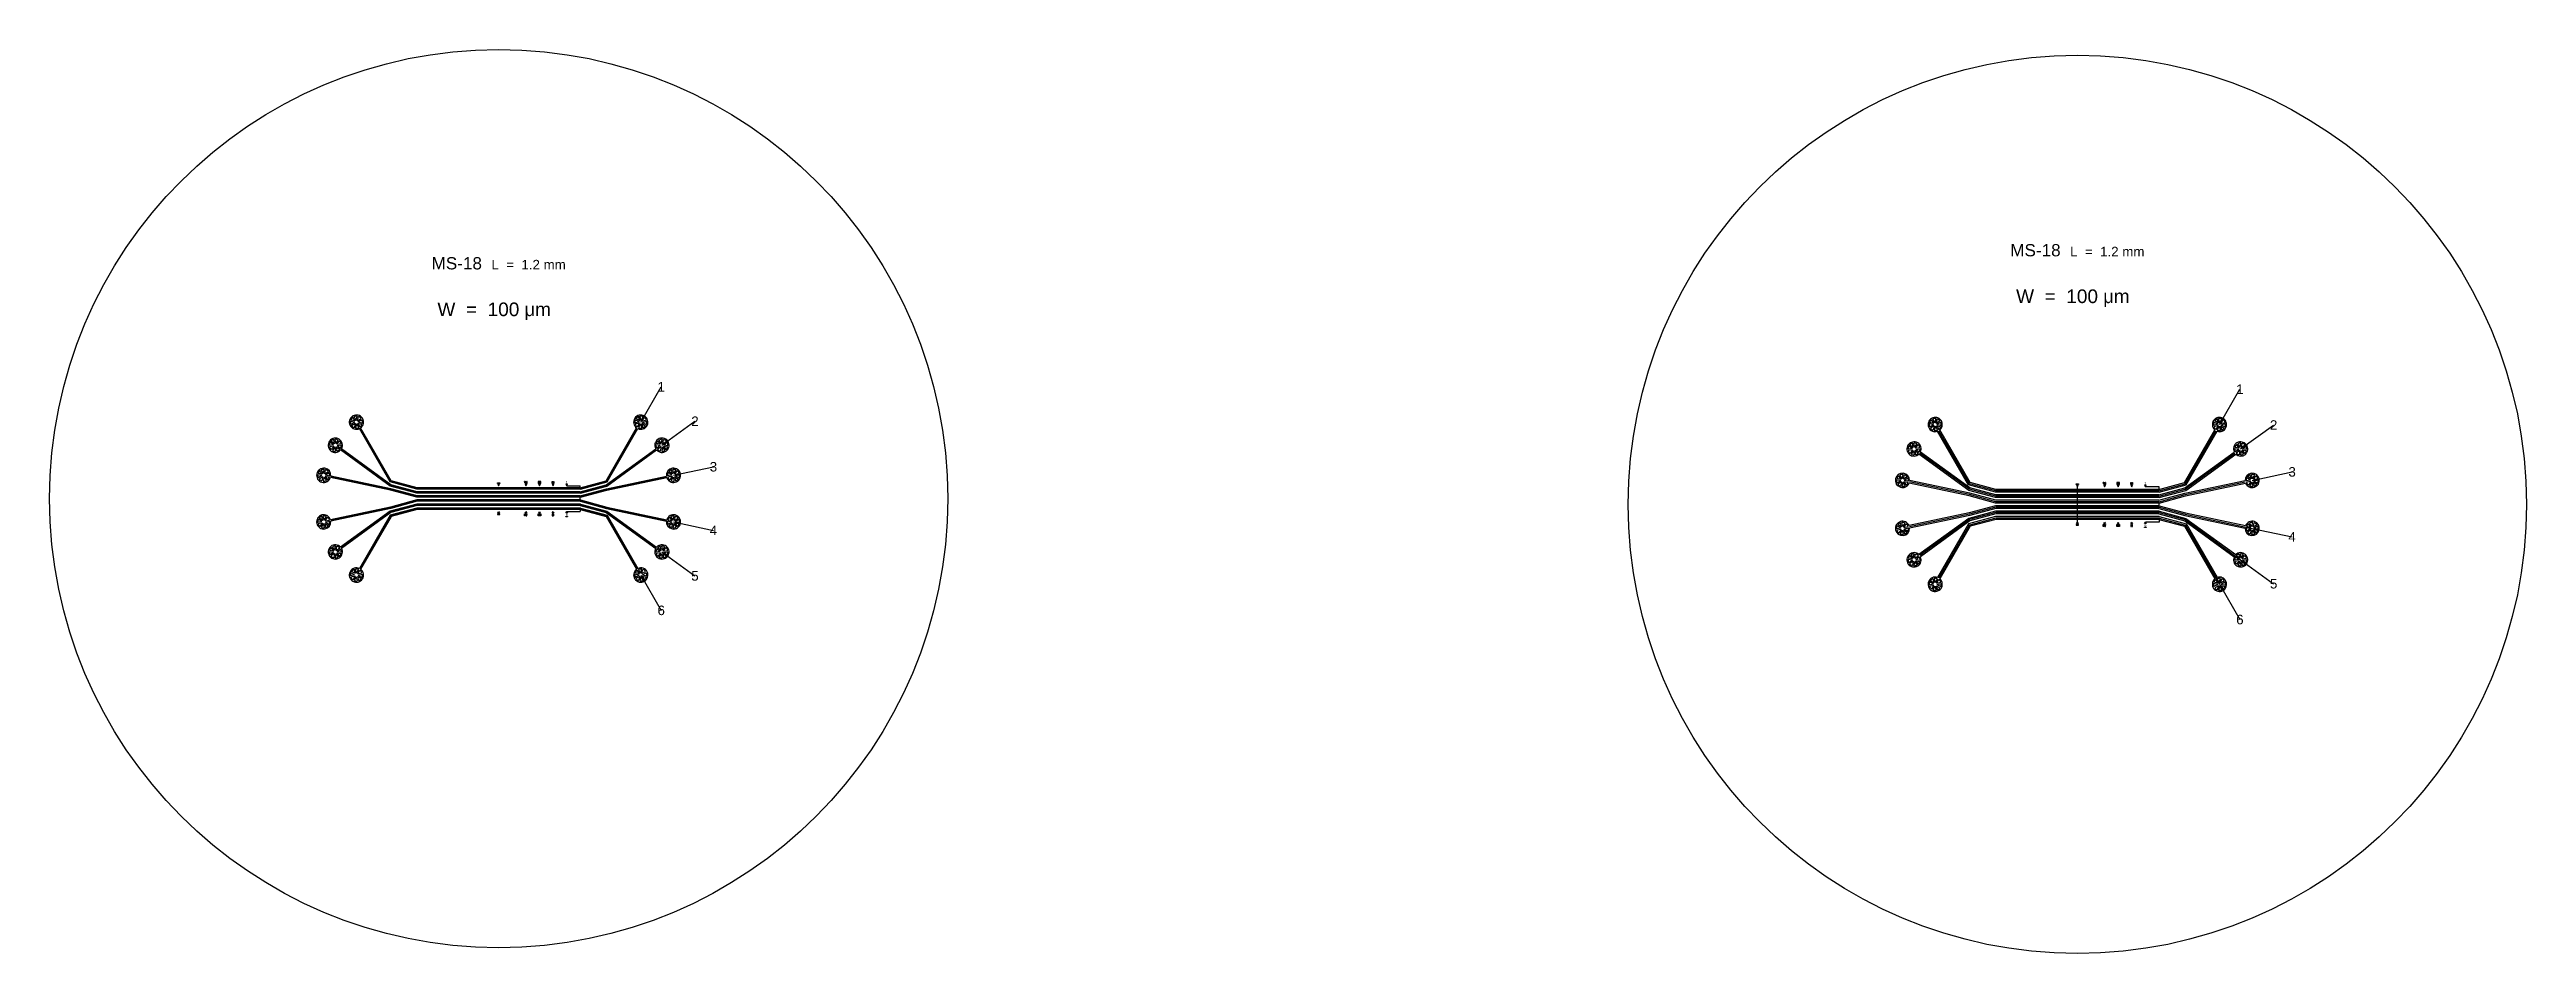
# Model space of a CAD drawing. Header units: millimetres. Extents: x 5871 to 187868, y 3649 to 70075.
import ezdxf

# ---------------------------------------------------------------- set-up
doc = ezdxf.new("R2010")
doc.units = ezdxf.units.MM
doc.layers.add('Clear', color=140, linetype='Continuous')
doc.layers.add('Opaque', color=10, linetype='Continuous')
doc.styles.get("Standard").update_dxf_attribs({"font": 'arial.ttf'})

msp = doc.modelspace()

# ---------------------------------------------------------------- linework, layer by layer
for p, q in [((49315, 42694), (50815, 45292)), ((165312, 42518), (166812, 45116)), ((30939, 38343), (28689, 42240)), ((46802, 38343), (49052, 42240)), ((50868, 40996), (53295, 42760)), ((146936, 38166), (144686, 42064)), ((162800, 38166), (165050, 42064)), ((166865, 40720), (169292, 42483)), ((30939, 38043), (27298, 40688)), ((46802, 38043), (50443, 40688)), ((146936, 37766), (143295, 40411)), ((162800, 37766), (166440, 40411)), ((30939, 37743), (26537, 38678)), ((32871, 37825), (30939, 38343)), ((44871, 37825), (46802, 38343)), ((46802, 37743), (51204, 38678)), ((51718, 38787), (54652, 39411)), ((146936, 37366), (142534, 38302)), ((162800, 37366), (167201, 38302)), ((167715, 38411), (170649, 39035)), ((30939, 36407), (26537, 35472)), ((32871, 37525), (30939, 38043)), ((32871, 37225), (30939, 37743)), ((32871, 36925), (30939, 36407)), ((32871, 36625), (30939, 36107)), ((44871, 37825), (32871, 37825)), ((44871, 37525), (32871, 37525)), ((44871, 37225), (32871, 37225)), ((44871, 36925), (32871, 36925)), ((44871, 36625), (32871, 36625)), ((43871, 38025), (44871, 38025)), ((44871, 37525), (46802, 38043)), ((44871, 37825), (44871, 38025)), ((44871, 37225), (46802, 37743)), ((44871, 36925), (44871, 37225)), ((44871, 36925), (46802, 36407)), ((44871, 36625), (46802, 36107)), ((46802, 36407), (51204, 35472)), ((148868, 37649), (146936, 38166)), ((148868, 37249), (146936, 37766)), ((148868, 36849), (146936, 37366)), ((148868, 36449), (146936, 35931)), ((160868, 37649), (148868, 37649)), ((160868, 37249), (148868, 37249)), ((160868, 36849), (148868, 36849)), ((160868, 36449), (148868, 36449)), ((154868, 35349), (154868, 37949)), ((160868, 37949), (159868, 37949)), ((160868, 37649), (162800, 38166)), ((160868, 37649), (160868, 37949)), ((160868, 37249), (162800, 37766)), ((160868, 36849), (162800, 37366)), ((160868, 36449), (160868, 36849)), ((160868, 36449), (162800, 35931)), ((30939, 36107), (27298, 33462)), ((30939, 35807), (28689, 31910)), ((32871, 36325), (30939, 35807)), ((44871, 36325), (32871, 36325)), ((43871, 36125), (44871, 36125)), ((44871, 36325), (46802, 35807)), ((44871, 36325), (44871, 36125)), ((46802, 36107), (50443, 33462)), ((46802, 35807), (49052, 31910)), ((51718, 35363), (54652, 34739)), ((146936, 35931), (142534, 34996)), ((146936, 35531), (143295, 32886)), ((146936, 35131), (144686, 31234)), ((148868, 36049), (146936, 35531)), ((148868, 35649), (146936, 35131)), ((160868, 36049), (148868, 36049)), ((160868, 35649), (148868, 35649)), ((160868, 35349), (159868, 35349)), ((160868, 36049), (162800, 35531)), ((160868, 35649), (162800, 35131)), ((160868, 35649), (160868, 35349)), ((162800, 35931), (167715, 34886)), ((162800, 35531), (166865, 32577)), ((162800, 35131), (165312, 30779)), ((167715, 34886), (170649, 34263)), ((50868, 33154), (53295, 31390)), ((49315, 31456), (50815, 28857)), ((166865, 32577), (169292, 30814)), ((165312, 30779), (166812, 28181))]:
    msp.add_line(p, q)
at = {"layer": 'Clear'}
for p, q in [((30899, 38300), (28638, 42217)), ((30965, 38386), (28724, 42267)), ((46769, 38386), (49010, 42267)), ((46835, 38300), (49097, 42217)), ((146870, 38081), (144595, 42022)), ((147002, 38252), (144768, 42122)), ((162734, 38252), (164968, 42122)), ((162866, 38081), (165141, 42022)), ((30910, 37997), (27260, 40649)), ((30954, 38089), (27319, 40730)), ((46781, 38089), (50416, 40730)), ((46824, 37997), (50474, 40649)), ((146892, 37675), (143229, 40336)), ((146980, 37858), (143346, 40498)), ((162756, 37858), (166389, 40498)), ((162843, 37675), (166507, 40336)), ((30920, 37694), (26518, 38630)), ((30944, 37791), (26539, 38728)), ((32857, 37775), (30899, 38300)), ((32871, 37875), (30965, 38386)), ((38781, 38191), (38781, 38241)), ((38781, 38241), (38961, 38241)), ((38961, 38241), (38961, 38191)), ((40812, 38341), (40771, 38341)), ((40811, 38191), (40771, 38341)), ((40831, 38271), (40812, 38341)), ((40849, 38341), (40831, 38271)), ((40849, 38341), (40891, 38341)), ((40891, 38341), (40851, 38191)), ((40931, 38341), (40931, 38191)), ((40971, 38341), (40931, 38341)), ((40971, 38191), (40971, 38341)), ((41811, 38341), (41771, 38341)), ((41771, 38341), (41771, 38191)), ((41811, 38191), (41811, 38341)), ((41851, 38341), (41851, 38191)), ((41891, 38341), (41851, 38341)), ((41891, 38191), (41891, 38341)), ((41931, 38341), (41931, 38191)), ((41971, 38341), (41931, 38341)), ((41971, 38191), (41971, 38341)), ((42811, 38191), (42811, 38341)), ((42811, 38341), (42851, 38341)), ((42851, 38341), (42851, 38191)), ((42891, 38191), (42891, 38341)), ((42891, 38341), (42931, 38341)), ((42931, 38341), (42931, 38191)), ((44864, 37875), (46769, 38386)), ((44877, 37775), (46835, 38300)), ((46791, 37791), (51196, 38728)), ((46814, 37694), (51217, 38630)), ((146959, 37464), (142546, 38402)), ((148881, 37749), (147002, 38252)), ((156809, 38265), (156768, 38265)), ((156808, 38115), (156768, 38265)), ((156828, 38195), (156809, 38265)), ((156846, 38265), (156828, 38195)), ((156846, 38265), (156888, 38265)), ((156888, 38265), (156848, 38115)), ((156928, 38265), (156928, 38115)), ((156968, 38265), (156928, 38265)), ((156968, 38115), (156968, 38265)), ((157808, 38265), (157768, 38265)), ((157768, 38265), (157768, 38115)), ((157808, 38115), (157808, 38265)), ((157848, 38265), (157848, 38115)), ((157888, 38265), (157848, 38265)), ((157888, 38115), (157888, 38265)), ((157928, 38265), (157928, 38115)), ((157968, 38265), (157928, 38265)), ((157968, 38115), (157968, 38265)), ((158808, 38115), (158808, 38265)), ((158808, 38265), (158848, 38265)), ((158848, 38265), (158848, 38115)), ((158888, 38115), (158888, 38265)), ((158888, 38265), (158928, 38265)), ((158928, 38265), (158928, 38115)), ((160855, 37749), (162734, 38252)), ((162776, 37464), (167190, 38402)), ((30920, 36456), (26518, 35520)), ((32857, 37475), (30910, 37997)), ((32857, 36675), (30910, 36153)), ((32857, 37175), (30920, 37694)), ((32857, 36975), (30920, 36456)), ((32871, 37275), (30944, 37791)), ((32871, 36875), (30944, 36359)), ((32871, 37575), (30954, 38089)), ((32871, 36575), (30954, 36061)), ((44877, 37775), (32857, 37775)), ((44877, 37475), (32857, 37475)), ((44877, 37175), (32857, 37175)), ((44877, 36975), (32857, 36975)), ((44877, 36675), (32857, 36675)), ((44864, 37875), (32871, 37875)), ((44864, 37575), (32871, 37575)), ((44864, 37275), (32871, 37275)), ((44864, 36875), (32871, 36875)), ((44864, 36575), (32871, 36575)), ((38961, 38191), (38781, 38191)), ((38931, 38129), (38811, 38129)), ((38811, 38129), (38871, 38025)), ((38871, 38025), (38931, 38129)), ((40851, 38191), (40811, 38191)), ((40931, 38129), (40811, 38129)), ((40811, 38129), (40871, 38025)), ((40871, 38025), (40931, 38129)), ((40931, 38191), (40971, 38191)), ((41771, 38191), (41811, 38191)), ((41931, 38129), (41811, 38129)), ((41811, 38129), (41871, 38025)), ((41891, 38191), (41851, 38191)), ((41871, 38025), (41931, 38129)), ((41931, 38191), (41971, 38191)), ((42851, 38191), (42811, 38191)), ((42931, 38129), (42811, 38129)), ((42811, 38129), (42871, 38025)), ((42871, 38025), (42931, 38129)), ((42931, 38191), (42891, 38191)), ((43931, 38129), (43811, 38129)), ((43811, 38129), (43871, 38025)), ((43871, 38025), (43931, 38129)), ((44864, 37575), (46781, 38089)), ((44864, 37275), (46791, 37791)), ((44864, 36875), (46791, 36359)), ((44864, 36575), (46781, 36061)), ((44877, 37475), (46824, 37997)), ((44877, 37175), (46814, 37694)), ((44877, 36975), (46814, 36456)), ((44877, 36675), (46824, 36153)), ((46814, 36456), (51217, 35520)), ((146913, 37269), (142504, 38206)), ((148855, 37549), (146870, 38081)), ((148855, 37149), (146892, 37675)), ((148855, 36749), (146913, 37269)), ((148855, 36549), (146913, 36028)), ((148881, 36949), (146959, 37464)), ((148881, 37349), (146980, 37858)), ((160881, 37549), (148855, 37549)), ((160881, 37149), (148855, 37149)), ((160881, 36749), (148855, 36749)), ((160881, 36549), (148855, 36549)), ((160855, 37749), (148881, 37749)), ((160855, 37349), (148881, 37349)), ((160855, 36949), (148881, 36949)), ((154778, 38115), (154778, 38165)), ((154778, 38165), (154958, 38165)), ((154958, 38115), (154778, 38115)), ((154928, 38053), (154808, 38053)), ((154808, 38053), (154868, 37949)), ((154868, 37949), (154928, 38053)), ((154958, 38165), (154958, 38115)), ((156848, 38115), (156808, 38115)), ((156928, 38053), (156808, 38053)), ((156808, 38053), (156868, 37949)), ((156868, 37949), (156928, 38053)), ((156928, 38115), (156968, 38115)), ((157768, 38115), (157808, 38115)), ((157928, 38053), (157808, 38053)), ((157808, 38053), (157868, 37949)), ((157888, 38115), (157848, 38115)), ((157868, 37949), (157928, 38053)), ((157928, 38115), (157968, 38115)), ((158848, 38115), (158808, 38115)), ((158928, 38053), (158808, 38053)), ((158808, 38053), (158868, 37949)), ((158868, 37949), (158928, 38053)), ((158928, 38115), (158888, 38115)), ((159928, 38053), (159808, 38053)), ((159808, 38053), (159868, 37949)), ((159868, 37949), (159928, 38053)), ((160855, 37349), (162756, 37858)), ((160855, 36949), (162776, 37464)), ((160881, 37549), (162866, 38081)), ((160881, 37149), (162843, 37675)), ((160881, 36749), (162823, 37269)), ((160881, 36549), (162823, 36028)), ((162823, 37269), (167232, 38206)), ((30944, 36359), (26539, 35422)), ((30910, 36153), (27260, 33501)), ((30954, 36061), (27319, 33420)), ((30899, 35850), (28638, 31933)), ((30965, 35764), (28724, 31883)), ((32857, 36375), (30899, 35850)), ((32871, 36275), (30965, 35764)), ((44877, 36375), (32857, 36375)), ((44864, 36275), (32871, 36275)), ((38781, 35959), (38781, 35909)), ((38961, 35959), (38781, 35959)), ((38781, 35909), (38961, 35909)), ((38811, 36021), (38871, 36125)), ((38931, 36021), (38811, 36021)), ((38871, 36125), (38931, 36021)), ((38961, 35909), (38961, 35959)), ((40771, 35809), (40771, 35959)), ((40771, 35959), (40811, 35959)), ((40811, 35809), (40771, 35809)), ((40811, 36021), (40871, 36125)), ((40931, 36021), (40811, 36021)), ((40811, 35959), (40811, 35809)), ((40892, 35959), (40851, 35959)), ((40851, 35959), (40891, 35809)), ((40871, 36125), (40931, 36021)), ((40891, 35809), (40931, 35809)), ((40892, 35959), (40911, 35889)), ((40911, 35889), (40929, 35959)), ((40929, 35959), (40971, 35959)), ((40931, 35809), (40971, 35959)), ((41771, 35809), (41771, 35959)), ((41771, 35959), (41811, 35959)), ((41811, 35809), (41771, 35809)), ((41811, 36021), (41871, 36125)), ((41931, 36021), (41811, 36021)), ((41811, 35959), (41811, 35809)), ((41851, 35809), (41851, 35959)), ((41891, 35959), (41851, 35959)), ((41891, 35809), (41851, 35809)), ((41871, 36125), (41931, 36021)), ((41891, 35959), (41891, 35809)), ((41931, 35809), (41931, 35959)), ((41931, 35959), (41971, 35959)), ((41971, 35809), (41931, 35809)), ((41971, 35959), (41971, 35809)), ((42811, 36021), (42871, 36125)), ((42931, 36021), (42811, 36021)), ((42811, 35959), (42811, 35809)), ((42851, 35959), (42811, 35959)), ((42811, 35809), (42851, 35809)), ((42851, 35809), (42851, 35959)), ((42871, 36125), (42931, 36021)), ((42891, 35959), (42891, 35809)), ((42931, 35959), (42891, 35959)), ((42891, 35809), (42931, 35809)), ((42931, 35809), (42931, 35959)), ((43811, 36021), (43871, 36125)), ((43931, 36021), (43811, 36021)), ((43811, 35759), (43931, 35759)), ((43811, 35739), (43811, 35759)), ((43931, 35739), (43811, 35739)), ((43871, 36125), (43931, 36021)), ((43931, 35759), (43931, 35739)), ((44864, 36275), (46769, 35764)), ((44877, 36375), (46835, 35850)), ((46769, 35764), (49010, 31883)), ((46781, 36061), (50416, 33420)), ((46791, 36359), (51196, 35422)), ((46824, 36153), (50474, 33501)), ((46835, 35850), (49097, 31933)), ((146913, 36028), (142504, 35091)), ((146959, 35834), (142546, 34896)), ((146892, 35623), (143229, 32961)), ((146980, 35439), (143346, 32800)), ((146870, 35217), (144595, 31276)), ((147002, 35045), (144768, 31176)), ((148855, 35749), (146870, 35217)), ((148855, 36149), (146892, 35623)), ((148881, 36349), (146959, 35834)), ((148881, 35949), (146980, 35439)), ((148881, 35549), (147002, 35045)), ((160881, 36149), (148855, 36149)), ((160881, 35749), (148855, 35749)), ((160855, 36349), (148881, 36349)), ((160855, 35949), (148881, 35949)), ((160855, 35549), (148881, 35549)), ((154778, 35183), (154778, 35133)), ((154958, 35183), (154778, 35183)), ((154778, 35133), (154958, 35133)), ((154808, 35245), (154868, 35349)), ((154928, 35245), (154808, 35245)), ((154868, 35349), (154928, 35245)), ((154958, 35133), (154958, 35183)), ((156768, 35033), (156768, 35183)), ((156768, 35183), (156808, 35183)), ((156808, 35033), (156768, 35033)), ((156808, 35245), (156868, 35349)), ((156928, 35245), (156808, 35245)), ((156808, 35183), (156808, 35033)), ((156889, 35183), (156848, 35183)), ((156848, 35183), (156888, 35033)), ((156868, 35349), (156928, 35245)), ((156888, 35033), (156928, 35033)), ((156889, 35183), (156908, 35113)), ((156908, 35113), (156926, 35183)), ((156926, 35183), (156968, 35183)), ((156928, 35033), (156968, 35183)), ((157768, 35033), (157768, 35183)), ((157768, 35183), (157808, 35183)), ((157808, 35033), (157768, 35033)), ((157808, 35245), (157868, 35349)), ((157928, 35245), (157808, 35245)), ((157808, 35183), (157808, 35033)), ((157848, 35033), (157848, 35183)), ((157888, 35183), (157848, 35183)), ((157888, 35033), (157848, 35033)), ((157868, 35349), (157928, 35245)), ((157888, 35183), (157888, 35033)), ((157928, 35033), (157928, 35183)), ((157928, 35183), (157968, 35183)), ((157968, 35033), (157928, 35033)), ((157968, 35183), (157968, 35033)), ((158808, 35245), (158868, 35349)), ((158928, 35245), (158808, 35245)), ((158808, 35183), (158808, 35033)), ((158848, 35183), (158808, 35183)), ((158808, 35033), (158848, 35033)), ((158848, 35033), (158848, 35183)), ((158868, 35349), (158928, 35245)), ((158888, 35183), (158888, 35033)), ((158928, 35183), (158888, 35183)), ((158888, 35033), (158928, 35033)), ((158928, 35033), (158928, 35183)), ((159808, 35245), (159868, 35349)), ((159928, 35245), (159808, 35245)), ((159808, 34983), (159928, 34983)), ((159808, 34963), (159808, 34983)), ((159928, 34963), (159808, 34963)), ((159868, 35349), (159928, 35245)), ((159928, 34983), (159928, 34963)), ((160855, 36349), (162776, 35834)), ((160855, 35949), (162756, 35439)), ((160855, 35549), (162734, 35045)), ((160881, 36149), (162843, 35623)), ((160881, 35749), (162866, 35217)), ((162734, 35045), (164968, 31176)), ((162756, 35439), (166389, 32800)), ((162776, 35834), (167190, 34896)), ((162823, 36028), (167232, 35091)), ((162843, 35623), (166507, 32961)), ((162866, 35217), (165141, 31276))]:
    msp.add_line(p, q, dxfattribs=at)
for centre, start, end in [((28420, 42694), 305.46502, 294.53498), ((49315, 42694), 245.46502, 234.53498), ((144423, 42518), 310.98058, 289.01942), ((165312, 42518), 250.98058, 229.01942), ((26867, 40996), 329.46502, 318.53498), ((50868, 40996), 221.46502, 210.53498), ((142871, 40720), 334.98058, 313.01942), ((166865, 40720), 226.98058, 205.01942), ((26017, 38787), 353.46502, 342.53498), ((51718, 38787), 197.46502, 186.53498), ((142021, 38411), 358.98058, 337.01942), ((167715, 38411), 202.98058, 181.01942), ((26017, 35363), 17.46502, 6.53498), ((51718, 35363), 173.46502, 162.53498), ((142021, 34886), 22.98058, 1.01942), ((167715, 34886), 178.98058, 157.01942), ((26867, 33154), 41.46502, 30.53498), ((50868, 33154), 149.46502, 138.53498), ((142871, 32577), 46.98058, 25.01942), ((166865, 32577), 154.98058, 133.01942), ((28420, 31456), 65.46502, 54.53498), ((49315, 31456), 125.46502, 114.53498), ((144423, 30779), 70.98058, 49.01942), ((165312, 30779), 130.98058, 109.01942)]:
    msp.add_arc(centre, 525, start, end, dxfattribs=at)
at = {"layer": 'Opaque'}
for p, q in [((28290, 42677), (27985, 42759)), ((28316, 42774), (28011, 42856)), ((28290, 42677), (28017, 42519)), ((28340, 42591), (28067, 42433)), ((28316, 42774), (28158, 43047)), ((28403, 42824), (28245, 43097)), ((28340, 42591), (28258, 42286)), ((28437, 42565), (28355, 42260)), ((28403, 42824), (28484, 43129)), ((28437, 42565), (28595, 42292)), ((28499, 42798), (28581, 43103)), ((28499, 42798), (28773, 42956)), ((28523, 42615), (28828, 42533)), ((28523, 42615), (28681, 42341)), ((28549, 42711), (28823, 42869)), ((28549, 42711), (28854, 42630)), ((49186, 42711), (48880, 42630)), ((49211, 42615), (48906, 42533)), ((49186, 42711), (48912, 42869)), ((49236, 42798), (48962, 42956)), ((49211, 42615), (49053, 42341)), ((49298, 42565), (49140, 42292)), ((49236, 42798), (49154, 43103)), ((49332, 42824), (49250, 43129)), ((49298, 42565), (49380, 42260)), ((49332, 42824), (49490, 43097)), ((49394, 42591), (49476, 42286)), ((49394, 42591), (49668, 42433)), ((49418, 42774), (49576, 43047)), ((49418, 42774), (49724, 42856)), ((49444, 42677), (49749, 42759)), ((49444, 42677), (49718, 42519)), ((144294, 42501), (143989, 42583)), ((144320, 42598), (144015, 42679)), ((144294, 42501), (144021, 42343)), ((144344, 42415), (144070, 42257)), ((144320, 42598), (144162, 42871)), ((144406, 42647), (144248, 42921)), ((144344, 42415), (144262, 42110)), ((144440, 42389), (144359, 42084)), ((144406, 42647), (144488, 42953)), ((144440, 42389), (144598, 42115)), ((144503, 42622), (144585, 42927)), ((144503, 42622), (144776, 42780)), ((144527, 42439), (144832, 42357)), ((144527, 42439), (144685, 42165)), ((144553, 42535), (144826, 42693)), ((144553, 42535), (144858, 42453)), ((165183, 42535), (164878, 42453)), ((165209, 42439), (164904, 42357)), ((165183, 42535), (164909, 42693)), ((165233, 42622), (164959, 42780)), ((165209, 42439), (165051, 42165)), ((165295, 42389), (165137, 42115)), ((165233, 42622), (165151, 42927)), ((165329, 42647), (165247, 42953)), ((165295, 42389), (165377, 42084)), ((165329, 42647), (165487, 42921)), ((165392, 42415), (165473, 42110)), ((165392, 42415), (165665, 42257)), ((165416, 42598), (165574, 42871)), ((165416, 42598), (165721, 42679)), ((165441, 42501), (165747, 42583)), ((165441, 42501), (165715, 42343)), ((26740, 41027), (26428, 40977)), ((26756, 40928), (26444, 40879)), ((26740, 41027), (26484, 41212)), ((26799, 41107), (26543, 41293)), ((26756, 40928), (26570, 40673)), ((26836, 40869), (26651, 40614)), ((26799, 41107), (26749, 41419)), ((26836, 40869), (26886, 40557)), ((26897, 41123), (26848, 41435)), ((26897, 41123), (27083, 41379)), ((26935, 40885), (26984, 40573)), ((26935, 40885), (27191, 40699)), ((26978, 41064), (27164, 41320)), ((26978, 41064), (27290, 41114)), ((26994, 40966), (27306, 41015)), ((26994, 40966), (27249, 40780)), ((50741, 40966), (50429, 41015)), ((50757, 41064), (50445, 41114)), ((50741, 40966), (50485, 40780)), ((50800, 40885), (50544, 40699)), ((50757, 41064), (50571, 41320)), ((50837, 41123), (50652, 41379)), ((50800, 40885), (50750, 40573)), ((50837, 41123), (50887, 41435)), ((50898, 40869), (50849, 40557)), ((50898, 40869), (51084, 40614)), ((50936, 41107), (50985, 41419)), ((50936, 41107), (51191, 41293)), ((50979, 40928), (51291, 40879)), ((50979, 40928), (51165, 40673)), ((50995, 41027), (51250, 41212)), ((50995, 41027), (51307, 40977)), ((142744, 40750), (142432, 40701)), ((142759, 40652), (142447, 40602)), ((142744, 40750), (142488, 40936)), ((142803, 40831), (142547, 41017)), ((142759, 40652), (142574, 40396)), ((142840, 40593), (142655, 40338)), ((142803, 40831), (142753, 41143)), ((142840, 40593), (142890, 40281)), ((142901, 40847), (142852, 41159)), ((142901, 40847), (143087, 41102)), ((142939, 40609), (142988, 40297)), ((142939, 40609), (143194, 40423)), ((142982, 40788), (143168, 41044)), ((142982, 40788), (143294, 40838)), ((142997, 40690), (143309, 40739)), ((142997, 40690), (143253, 40504)), ((166738, 40690), (166426, 40739)), ((166754, 40788), (166442, 40838)), ((166738, 40690), (166483, 40504)), ((166797, 40609), (166541, 40423)), ((166754, 40788), (166568, 41044)), ((166835, 40847), (166649, 41102)), ((166797, 40609), (166747, 40297)), ((166835, 40847), (166884, 41159)), ((166895, 40593), (166846, 40281)), ((166895, 40593), (167081, 40338)), ((166933, 40831), (166983, 41143)), ((166933, 40831), (167189, 41017)), ((166976, 40652), (167288, 40602)), ((166976, 40652), (167162, 40396)), ((166992, 40750), (167247, 40936)), ((166992, 40750), (167304, 40701)), ((25889, 38764), (25580, 38829)), ((25909, 38861), (25600, 38927)), ((25889, 38764), (25624, 38592)), ((25943, 38680), (25678, 38508)), ((25909, 38861), (25737, 39126)), ((25993, 38916), (25821, 39181)), ((25943, 38680), (25877, 38371)), ((26041, 38659), (25975, 38350)), ((25993, 38916), (26059, 39225)), ((26041, 38659), (26213, 38394)), ((26091, 38895), (26156, 39204)), ((26091, 38895), (26356, 39067)), ((26124, 38714), (26296, 38449)), ((26124, 38714), (26433, 38648)), ((26145, 38811), (26410, 38983)), ((26145, 38811), (26454, 38745)), ((51589, 38811), (51280, 38745)), ((51610, 38714), (51301, 38648)), ((51589, 38811), (51324, 38983)), ((51644, 38895), (51379, 39067)), ((51610, 38714), (51438, 38449)), ((51694, 38659), (51522, 38394)), ((51644, 38895), (51578, 39204)), ((51741, 38916), (51676, 39225)), ((51694, 38659), (51760, 38350)), ((51741, 38916), (51913, 39181)), ((51791, 38680), (52056, 38508)), ((51791, 38680), (51857, 38371)), ((51825, 38861), (51997, 39126)), ((51825, 38861), (52134, 38927)), ((51846, 38764), (52155, 38829)), ((51846, 38764), (52111, 38592)), ((141893, 38387), (141584, 38453)), ((141913, 38485), (141604, 38551)), ((141893, 38387), (141628, 38215)), ((141947, 38304), (141682, 38132)), ((141913, 38485), (141741, 38750)), ((141997, 38539), (141825, 38804)), ((141947, 38304), (141881, 37995)), ((142045, 38283), (141979, 37974)), ((141997, 38539), (142063, 38848)), ((142045, 38283), (142217, 38018)), ((142095, 38519), (142160, 38828)), ((142095, 38519), (142360, 38691)), ((142128, 38337), (142300, 38072)), ((142128, 38337), (142437, 38272)), ((142149, 38435), (142414, 38607)), ((142149, 38435), (142458, 38369)), ((167587, 38435), (167278, 38369)), ((167607, 38337), (167298, 38272)), ((167587, 38435), (167322, 38607)), ((167641, 38519), (167376, 38691)), ((167607, 38337), (167435, 38072)), ((167691, 38283), (167519, 38018)), ((167641, 38519), (167575, 38828)), ((167739, 38539), (167673, 38848)), ((167691, 38283), (167757, 37974)), ((167739, 38539), (167911, 38804)), ((167789, 38304), (168054, 38132)), ((167789, 38304), (167854, 37995)), ((167822, 38485), (167994, 38750)), ((167822, 38485), (168131, 38551)), ((167843, 38387), (168152, 38453)), ((167843, 38387), (168108, 38215)), ((25889, 35386), (25580, 35321)), ((25909, 35289), (25600, 35223)), ((25889, 35386), (25624, 35558)), ((25943, 35470), (25678, 35642)), ((25909, 35289), (25737, 35024)), ((25993, 35234), (25821, 34969)), ((25943, 35470), (25877, 35779)), ((26041, 35491), (25975, 35800)), ((25993, 35234), (26059, 34925)), ((26041, 35491), (26213, 35756)), ((26091, 35255), (26356, 35083)), ((26091, 35255), (26156, 34946)), ((26124, 35436), (26296, 35701)), ((26124, 35436), (26433, 35502)), ((26145, 35339), (26454, 35405)), ((26145, 35339), (26410, 35167)), ((51589, 35339), (51280, 35405)), ((51610, 35436), (51301, 35502)), ((51589, 35339), (51324, 35167)), ((51644, 35255), (51379, 35083)), ((51610, 35436), (51438, 35701)), ((51694, 35491), (51522, 35756)), ((51644, 35255), (51578, 34946)), ((51741, 35234), (51676, 34925)), ((51694, 35491), (51760, 35800)), ((51741, 35234), (51913, 34969)), ((51791, 35470), (51857, 35779)), ((51791, 35470), (52056, 35642)), ((51825, 35289), (51997, 35024)), ((51825, 35289), (52134, 35223)), ((51846, 35386), (52111, 35558)), ((51846, 35386), (52155, 35321)), ((141893, 34910), (141584, 34844)), ((141913, 34812), (141604, 34747)), ((141893, 34910), (141628, 35082)), ((141947, 34994), (141682, 35166)), ((141913, 34812), (141741, 34548)), ((141997, 34758), (141825, 34493)), ((141947, 34994), (141881, 35303)), ((142045, 35015), (141979, 35324)), ((141997, 34758), (142063, 34449)), ((142045, 35015), (142217, 35280)), ((142095, 34779), (142360, 34607)), ((142095, 34779), (142160, 34470)), ((142128, 34960), (142300, 35225)), ((142128, 34960), (142437, 35026)), ((142149, 34863), (142458, 34928)), ((142149, 34863), (142414, 34691)), ((167587, 34863), (167278, 34928)), ((167607, 34960), (167298, 35026)), ((167587, 34863), (167322, 34691)), ((167641, 34779), (167376, 34607)), ((167607, 34960), (167435, 35225)), ((167691, 35015), (167519, 35280)), ((167641, 34779), (167575, 34470)), ((167739, 34758), (167673, 34449)), ((167691, 35015), (167757, 35324)), ((167739, 34758), (167911, 34493)), ((167789, 34994), (167854, 35303)), ((167789, 34994), (168054, 35166)), ((167822, 34812), (167994, 34548)), ((167822, 34812), (168131, 34747)), ((167843, 34910), (168108, 35082)), ((167843, 34910), (168152, 34844)), ((26740, 33123), (26428, 33173)), ((26756, 33222), (26444, 33271)), ((26740, 33123), (26484, 32938)), ((26799, 33043), (26543, 32857)), ((26756, 33222), (26570, 33477)), ((26836, 33281), (26651, 33536)), ((26799, 33043), (26749, 32730)), ((26836, 33281), (26886, 33593)), ((26897, 33027), (26848, 32715)), ((26897, 33027), (27083, 32771)), ((26935, 33265), (26984, 33577)), ((26935, 33265), (27191, 33451)), ((26978, 33086), (27290, 33036)), ((26978, 33086), (27164, 32830)), ((26994, 33184), (27249, 33370)), ((26994, 33184), (27306, 33135)), ((50741, 33184), (50429, 33135)), ((50757, 33086), (50445, 33036)), ((50741, 33184), (50485, 33370)), ((50800, 33265), (50544, 33451)), ((50757, 33086), (50571, 32830)), ((50837, 33027), (50652, 32771)), ((50800, 33265), (50750, 33577)), ((50837, 33027), (50887, 32715)), ((50898, 33281), (50849, 33593)), ((50898, 33281), (51084, 33536)), ((50936, 33043), (50985, 32730)), ((50936, 33043), (51191, 32857)), ((50979, 33222), (51165, 33477)), ((50979, 33222), (51291, 33271)), ((50995, 33123), (51307, 33173)), ((50995, 33123), (51250, 32938)), ((142759, 32646), (142574, 32901)), ((142840, 32704), (142655, 32960)), ((142840, 32704), (142890, 33016)), ((142939, 32689), (142988, 33001)), ((142939, 32689), (143194, 32874)), ((142997, 32608), (143253, 32794)), ((166738, 32608), (166483, 32794)), ((166797, 32689), (166541, 32874)), ((166797, 32689), (166747, 33001)), ((166895, 32704), (166846, 33016)), ((166895, 32704), (167081, 32960)), ((166976, 32646), (167162, 32901)), ((28290, 31473), (27985, 31391)), ((28316, 31376), (28011, 31294)), ((28290, 31473), (28017, 31631)), ((28340, 31559), (28067, 31717)), ((28316, 31376), (28158, 31103)), ((28403, 31326), (28245, 31053)), ((28340, 31559), (28258, 31864)), ((28437, 31585), (28355, 31890)), ((28403, 31326), (28484, 31021)), ((28437, 31585), (28595, 31858)), ((28499, 31352), (28581, 31047)), ((28499, 31352), (28773, 31194)), ((28523, 31535), (28681, 31809)), ((28523, 31535), (28828, 31617)), ((28549, 31439), (28854, 31520)), ((28549, 31439), (28823, 31281)), ((49186, 31439), (48880, 31520)), ((49211, 31535), (48906, 31617)), ((49186, 31439), (48912, 31281)), ((49236, 31352), (48962, 31194)), ((49211, 31535), (49053, 31809)), ((49298, 31585), (49140, 31858)), ((49236, 31352), (49154, 31047)), ((49332, 31326), (49250, 31021)), ((49298, 31585), (49380, 31890)), ((49332, 31326), (49490, 31053)), ((49394, 31559), (49476, 31864)), ((49394, 31559), (49668, 31717)), ((49418, 31376), (49724, 31294)), ((49418, 31376), (49576, 31103)), ((49444, 31473), (49718, 31631)), ((49444, 31473), (49749, 31391)), ((142744, 32547), (142432, 32596)), ((142759, 32646), (142447, 32695)), ((142744, 32547), (142488, 32361)), ((142803, 32466), (142547, 32281)), ((142803, 32466), (142753, 32154)), ((142901, 32451), (142852, 32139)), ((142901, 32451), (143087, 32195)), ((142982, 32509), (143294, 32460)), ((142982, 32509), (143168, 32254)), ((142997, 32608), (143309, 32559)), ((144294, 30796), (144021, 30954)), ((144344, 30883), (144070, 31041)), ((144344, 30883), (144262, 31188)), ((144440, 30909), (144359, 31214)), ((144440, 30909), (144598, 31182)), ((144527, 30859), (144685, 31132)), ((144527, 30859), (144832, 30941)), ((165209, 30859), (164904, 30941)), ((165209, 30859), (165051, 31132)), ((165295, 30909), (165137, 31182)), ((165295, 30909), (165377, 31214)), ((165392, 30883), (165473, 31188)), ((165392, 30883), (165665, 31041)), ((165441, 30796), (165715, 30954)), ((166738, 32608), (166426, 32559)), ((166754, 32509), (166442, 32460)), ((166754, 32509), (166568, 32254)), ((166835, 32451), (166649, 32195)), ((166835, 32451), (166884, 32139)), ((166933, 32466), (166983, 32154)), ((166933, 32466), (167189, 32281)), ((166976, 32646), (167288, 32695)), ((166992, 32547), (167304, 32596)), ((166992, 32547), (167247, 32361)), ((144294, 30796), (143989, 30715)), ((144320, 30700), (144015, 30618)), ((144320, 30700), (144162, 30426)), ((144406, 30650), (144248, 30376)), ((144406, 30650), (144488, 30345)), ((144503, 30676), (144585, 30371)), ((144503, 30676), (144776, 30518)), ((144553, 30762), (144858, 30844)), ((144553, 30762), (144826, 30604)), ((165183, 30762), (164878, 30844)), ((165183, 30762), (164909, 30604)), ((165233, 30676), (164959, 30518)), ((165233, 30676), (165151, 30371)), ((165329, 30650), (165247, 30345)), ((165329, 30650), (165487, 30376)), ((165416, 30700), (165721, 30618)), ((165416, 30700), (165574, 30426)), ((165441, 30796), (165747, 30715))]:
    msp.add_line(p, q, dxfattribs=at)
for centre in [(38871, 37075), (154868, 36649)]:
    msp.add_circle(centre, 33000, dxfattribs=at)
for centre, start, end in [((28420, 42694), 171.52417, 203.47583), ((28420, 42694), 126.52417, 158.47583), ((28420, 42694), 216.52417, 248.47583), ((28420, 42694), 81.52417, 113.47583), ((28420, 42694), 261.52417, 293.47583), ((28420, 42694), 36.52417, 68.47583), ((28420, 42694), 306.52417, 338.47583), ((28420, 42694), 351.52417, 23.47583), ((49315, 42694), 156.52417, 188.47583), ((49315, 42694), 201.52417, 233.47583), ((49315, 42694), 111.52417, 143.47583), ((49315, 42694), 246.52417, 278.47583), ((49315, 42694), 66.52417, 98.47583), ((49315, 42694), 291.52417, 323.47583), ((49315, 42694), 21.52417, 53.47583), ((49315, 42694), 336.52417, 8.47583), ((144423, 42518), 171.52417, 203.47583), ((144423, 42518), 126.52417, 158.47583), ((144423, 42518), 216.52417, 248.47583), ((144423, 42518), 81.52417, 113.47583), ((144423, 42518), 261.52417, 293.47583), ((144423, 42518), 36.52417, 68.47583), ((144423, 42518), 306.52417, 338.47583), ((144423, 42518), 351.52417, 23.47583), ((165312, 42518), 156.52417, 188.47583), ((165312, 42518), 201.52417, 233.47583), ((165312, 42518), 111.52417, 143.47583), ((165312, 42518), 246.52417, 278.47583), ((165312, 42518), 66.52417, 98.47583), ((165312, 42518), 291.52417, 323.47583), ((165312, 42518), 21.52417, 53.47583), ((165312, 42518), 336.52417, 8.47583), ((26867, 40996), 150.52417, 182.47583), ((26867, 40996), 195.52417, 227.47583), ((26867, 40996), 105.52417, 137.47583), ((26867, 40996), 240.52417, 272.47583), ((26867, 40996), 60.52417, 92.47583), ((26867, 40996), 285.52417, 317.47583), ((26867, 40996), 15.52417, 47.47583), ((26867, 40996), 330.52417, 2.47583), ((50868, 40996), 177.52417, 209.47583), ((50868, 40996), 132.52417, 164.47583), ((50868, 40996), 222.52417, 254.47583), ((50868, 40996), 87.52417, 119.47583), ((50868, 40996), 267.52417, 299.47583), ((50868, 40996), 42.52417, 74.47583), ((50868, 40996), 312.52417, 344.47583), ((50868, 40996), 357.52417, 29.47583), ((142871, 40720), 150.52417, 182.47583), ((142871, 40720), 195.52417, 227.47583), ((142871, 40720), 105.52417, 137.47583), ((142871, 40720), 240.52417, 272.47583), ((142871, 40720), 60.52417, 92.47583), ((142871, 40720), 285.52417, 317.47583), ((142871, 40720), 15.52417, 47.47583), ((142871, 40720), 330.52417, 2.47583), ((166865, 40720), 177.52417, 209.47583), ((166865, 40720), 132.52417, 164.47583), ((166865, 40720), 222.52417, 254.47583), ((166865, 40720), 87.52417, 119.47583), ((166865, 40720), 267.52417, 299.47583), ((166865, 40720), 42.52417, 74.47583), ((166865, 40720), 312.52417, 344.47583), ((166865, 40720), 357.52417, 29.47583), ((26017, 38787), 174.52417, 206.47583), ((26017, 38787), 129.52417, 161.47583), ((26017, 38787), 219.52417, 251.47583), ((26017, 38787), 84.52417, 116.47583), ((26017, 38787), 264.52417, 296.47583), ((26017, 38787), 39.52417, 71.47583), ((26017, 38787), 309.52417, 341.47583), ((26017, 38787), 354.52417, 26.47583), ((51718, 38787), 153.52417, 185.47583), ((51718, 38787), 198.52417, 230.47583), ((51718, 38787), 108.52417, 140.47583), ((51718, 38787), 243.52417, 275.47583), ((51718, 38787), 63.52417, 95.47583), ((51718, 38787), 288.52417, 320.47583), ((51718, 38787), 18.52417, 50.47583), ((51718, 38787), 333.52417, 5.47583), ((142021, 38411), 174.52417, 206.47583), ((142021, 38411), 129.52417, 161.47583), ((142021, 38411), 84.52417, 116.47583), ((142021, 38411), 39.52417, 71.47583), ((142021, 38411), 309.52417, 341.47583), ((142021, 38411), 354.52417, 26.47583), ((167715, 38411), 153.52417, 185.47583), ((167715, 38411), 198.52417, 230.47583), ((167715, 38411), 108.52417, 140.47583), ((167715, 38411), 63.52417, 95.47583), ((167715, 38411), 18.52417, 50.47583), ((167715, 38411), 333.52417, 5.47583), ((142021, 38411), 219.52417, 251.47583), ((142021, 38411), 264.52417, 296.47583), ((167715, 38411), 243.52417, 275.47583), ((167715, 38411), 288.52417, 320.47583), ((26017, 35363), 153.52417, 185.47583), ((26017, 35363), 198.52417, 230.47583), ((26017, 35363), 108.52417, 140.47583), ((26017, 35363), 243.52417, 275.47583), ((26017, 35363), 63.52417, 95.47583), ((26017, 35363), 288.52417, 320.47583), ((26017, 35363), 18.52417, 50.47583), ((26017, 35363), 333.52417, 5.47583), ((51718, 35363), 174.52417, 206.47583), ((51718, 35363), 129.52417, 161.47583), ((51718, 35363), 219.52417, 251.47583), ((51718, 35363), 84.52417, 116.47583), ((51718, 35363), 264.52417, 296.47583), ((51718, 35363), 39.52417, 71.47583), ((51718, 35363), 309.52417, 341.47583), ((51718, 35363), 354.52417, 26.47583), ((142021, 34886), 153.52417, 185.47583), ((142021, 34886), 198.52417, 230.47583), ((142021, 34886), 108.52417, 140.47583), ((142021, 34886), 63.52417, 95.47583), ((142021, 34886), 288.52417, 320.47583), ((142021, 34886), 18.52417, 50.47583), ((142021, 34886), 333.52417, 5.47583), ((167715, 34886), 174.52417, 206.47583), ((167715, 34886), 129.52417, 161.47583), ((167715, 34886), 219.52417, 251.47583), ((167715, 34886), 84.52417, 116.47583), ((167715, 34886), 39.52417, 71.47583), ((167715, 34886), 309.52417, 341.47583), ((167715, 34886), 354.52417, 26.47583), ((26867, 33154), 177.52417, 209.47583), ((26867, 33154), 132.52417, 164.47583), ((26867, 33154), 222.52417, 254.47583), ((26867, 33154), 87.52417, 119.47583), ((26867, 33154), 267.52417, 299.47583), ((26867, 33154), 42.52417, 74.47583), ((26867, 33154), 312.52417, 344.47583), ((26867, 33154), 357.52417, 29.47583), ((50868, 33154), 150.52417, 182.47583), ((50868, 33154), 195.52417, 227.47583), ((50868, 33154), 105.52417, 137.47583), ((50868, 33154), 240.52417, 272.47583), ((50868, 33154), 60.52417, 92.47583), ((50868, 33154), 285.52417, 317.47583), ((50868, 33154), 15.52417, 47.47583), ((50868, 33154), 330.52417, 2.47583), ((142021, 34886), 243.52417, 275.47583), ((142871, 32577), 132.52417, 164.47583), ((142871, 32577), 87.52417, 119.47583), ((142871, 32577), 42.52417, 74.47583), ((142871, 32577), 357.52417, 29.47583), ((166865, 32577), 150.52417, 182.47583), ((166865, 32577), 105.52417, 137.47583), ((166865, 32577), 60.52417, 92.47583), ((166865, 32577), 15.52417, 47.47583), ((167715, 34886), 264.52417, 296.47583), ((28420, 31456), 156.52417, 188.47583), ((28420, 31456), 201.52417, 233.47583), ((28420, 31456), 111.52417, 143.47583), ((28420, 31456), 246.52417, 278.47583), ((28420, 31456), 66.52417, 98.47583), ((28420, 31456), 291.52417, 323.47583), ((28420, 31456), 21.52417, 53.47583), ((28420, 31456), 336.52417, 8.47583), ((49315, 31456), 171.52417, 203.47583), ((49315, 31456), 126.52417, 158.47583), ((49315, 31456), 216.52417, 248.47583), ((49315, 31456), 81.52417, 113.47583), ((49315, 31456), 261.52417, 293.47583), ((49315, 31456), 36.52417, 68.47583), ((49315, 31456), 306.52417, 338.47583), ((49315, 31456), 351.52417, 23.47583), ((142871, 32577), 177.52417, 209.47583), ((142871, 32577), 222.52417, 254.47583), ((142871, 32577), 267.52417, 299.47583), ((142871, 32577), 312.52417, 344.47583), ((144423, 30779), 156.52417, 188.47583), ((144423, 30779), 111.52417, 143.47583), ((144423, 30779), 66.52417, 98.47583), ((144423, 30779), 21.52417, 53.47583), ((165312, 30779), 126.52417, 158.47583), ((165312, 30779), 81.52417, 113.47583), ((165312, 30779), 36.52417, 68.47583), ((165312, 30779), 351.52417, 23.47583), ((166865, 32577), 195.52417, 227.47583), ((166865, 32577), 240.52417, 272.47583), ((166865, 32577), 285.52417, 317.47583), ((166865, 32577), 330.52417, 2.47583), ((144423, 30779), 201.52417, 233.47583), ((144423, 30779), 246.52417, 278.47583), ((144423, 30779), 291.52417, 323.47583), ((144423, 30779), 336.52417, 8.47583), ((165312, 30779), 171.52417, 203.47583), ((165312, 30779), 216.52417, 248.47583), ((165312, 30779), 261.52417, 293.47583), ((165312, 30779), 306.52417, 338.47583)]:
    msp.add_arc(centre, 439, start, end, dxfattribs=at)

# ---------------------------------------------------------------- texts
at = {"layer": 'Clear'}
for s, width, heights, insert, char_height, attachment_point in [('{\\H3.2143x;MS-18^I^I\\H0.77774x;L^I =^I 1.2 mm\\P\\P\\H0.57145x; \\P\\H2.5x;W  =^I 100 \\fSymbol|b0|i0|c2|p18;m\\fArial|b0|i0|c0|p34;m^I\\H0.7x;^I^I}', 12326.74, [5151], (38871, 50205), 280, 8), ('{\\H3.2143x;MS-18^I^I\\H0.77774x;L^I =^I 1.2 mm\\P\\P\\H0.57145x; \\P\\H2.5x;W  =^I 100 \\fSymbol|b0|i0|c2|p18;m\\fArial|b0|i0|c0|p34;m^I\\H0.7x;^I^I}', 12326.74, [5151], (154868, 51165), 280, 8), ('1', 794.93, [1096], (50815, 45292), 700, 5), ('1', 794.93, [1096], (166812, 45116), 700, 5), ('2', 814.19, [1096], (53295, 42760), 700, 5), ('2', 814.19, [1096], (169292, 42483), 700, 5), ('1', 200, [217], (43871, 38161), 200, 8), ('3', 866.81, [911], (54652, 39411), 700, 5), ('1', 200, [217], (159868, 38085), 200, 8), ('3', 866.81, [911], (170649, 39035), 700, 5), ('6', 200, [217], (43871, 35989), 200, 2), ('4', 860.77, [1022], (54652, 34739), 700, 5), ('6', 200, [217], (159868, 35213), 200, 2), ('4', 860.77, [1022], (170649, 34263), 700, 5), ('5', 700, [996], (53295, 31390), 700, 5), ('5', 700, [996], (169292, 30814), 700, 5), ('6', 700, [865], (50815, 28857), 700, 5), ('6', 700, [865], (166812, 28181), 700, 5)]:
    msp.add_mtext_dynamic_manual_height_columns(s, width=width, gutter_width=12.5, heights=heights, dxfattribs=dict(at, insert=insert, char_height=char_height, attachment_point=attachment_point))

doc.saveas('drawing.dxf')
